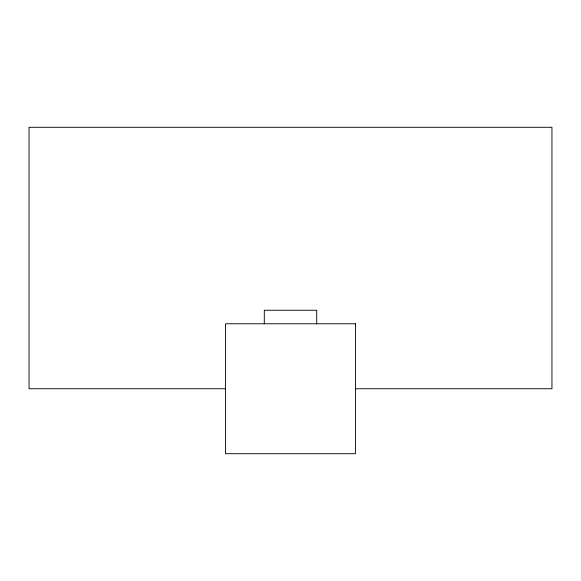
<?xml version="1.0" encoding="UTF-8"?>
<svg xmlns="http://www.w3.org/2000/svg" width="581" height="581" viewBox="0 0 581 581"><rect width="100%" height="100%" fill="white"/><g stroke="black" fill="none" stroke-linecap="round" stroke-linejoin="round"><path stroke-width="0.87" d="M225.537 388.747L29.05 388.747L29.05 127.297L551.95 127.297L551.95 388.747L355.601 388.747M316.696 323.791L316.696 310.261L264.304 310.261L264.304 323.791M355.463 323.784L225.537 323.784L225.537 453.703L355.463 453.703L355.463 323.784"/></g></svg>
